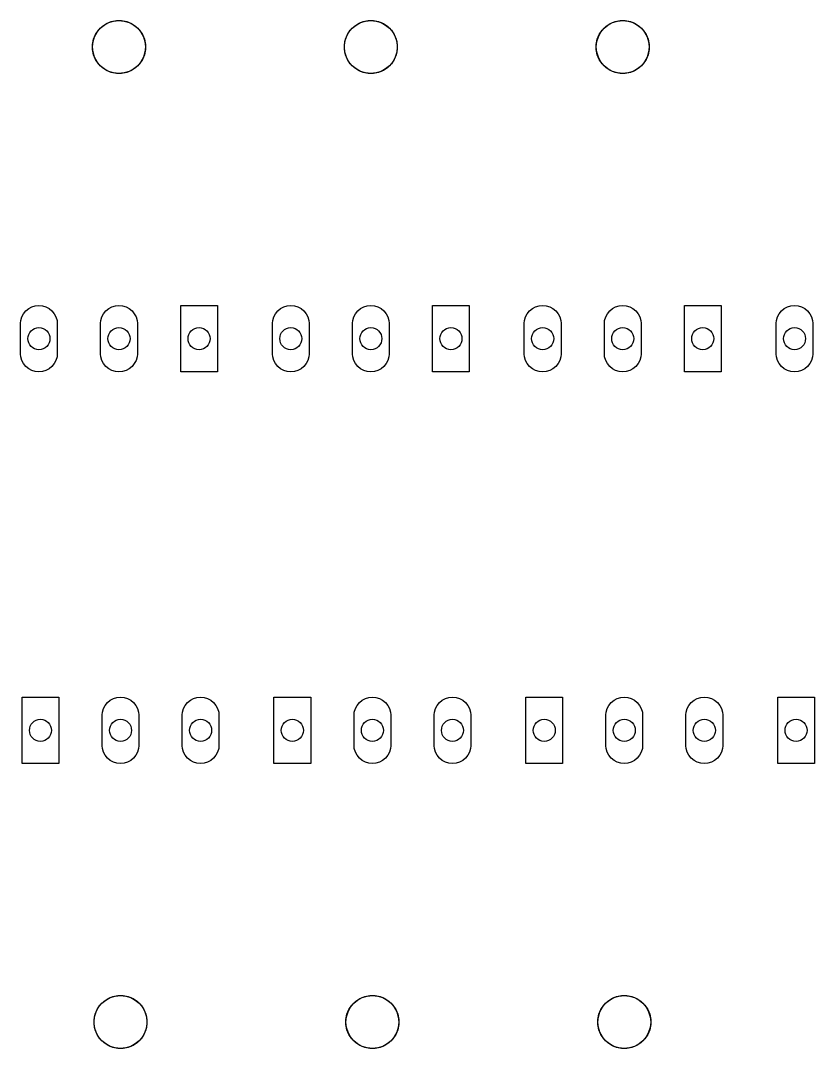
# Model space of a CAD drawing. Extents: x 0.82 to 9.78, y -5.18 to -2.42.
# Drawn here: x 0.822 to 2.949, y -5.178 to -2.422 of the extents above; entities that cross this region are included whole.
import ezdxf

# ---------------------------------------------------------------- set-up
doc = ezdxf.new("R2010")
doc.units = 0
doc.header["$MEASUREMENT"] = 0
doc.layers.add('BLACK', color=7, linetype='CONTINUOUS')

msp = doc.modelspace()

# ---------------------------------------------------------------- linework, layer by layer
at = {"layer": 'BLACK', "linetype": 'CONTINUOUS'}
for p, q in [((1.06476, -2.42497), (1.07845, -2.42224)), ((1.07845, -2.42224), (1.09241, -2.42224)), ((1.09241, -2.42224), (1.1061, -2.42497)), ((1.73976, -2.42497), (1.75345, -2.42224)), ((1.75345, -2.42224), (1.76741, -2.42224)), ((1.76741, -2.42224), (1.7811, -2.42497)), ((2.41476, -2.42497), (2.42845, -2.42224)), ((2.42845, -2.42224), (2.44241, -2.42224)), ((2.44241, -2.42224), (2.4561, -2.42497)), ((1.02263, -2.45954), (1.03039, -2.44794)), ((1.03039, -2.44794), (1.04026, -2.43806)), ((1.04026, -2.43806), (1.05187, -2.43031)), ((1.05187, -2.43031), (1.06476, -2.42497)), ((1.1061, -2.42497), (1.119, -2.43031)), ((1.119, -2.43031), (1.13061, -2.43806)), ((1.13061, -2.43806), (1.14048, -2.44794)), ((1.14048, -2.44794), (1.14823, -2.45954)), ((1.69763, -2.45954), (1.70539, -2.44794)), ((1.70539, -2.44794), (1.71526, -2.43806)), ((1.71526, -2.43806), (1.72687, -2.43031)), ((1.72687, -2.43031), (1.73976, -2.42497)), ((1.7811, -2.42497), (1.794, -2.43031)), ((1.794, -2.43031), (1.80561, -2.43806)), ((1.80561, -2.43806), (1.81548, -2.44794)), ((1.81548, -2.44794), (1.82323, -2.45954)), ((2.37263, -2.45954), (2.38039, -2.44794)), ((2.38039, -2.44794), (2.39026, -2.43806)), ((2.39026, -2.43806), (2.40187, -2.43031)), ((2.40187, -2.43031), (2.41476, -2.42497)), ((2.4561, -2.42497), (2.469, -2.43031)), ((2.469, -2.43031), (2.48061, -2.43806)), ((2.48061, -2.43806), (2.49048, -2.44794)), ((2.49048, -2.44794), (2.49823, -2.45954)), ((1.01457, -2.48613), (1.01729, -2.47244)), ((1.01729, -2.47244), (1.02263, -2.45954)), ((1.14823, -2.45954), (1.15358, -2.47244)), ((1.15358, -2.47244), (1.1563, -2.48613)), ((1.68957, -2.48613), (1.69229, -2.47244)), ((1.69229, -2.47244), (1.69763, -2.45954)), ((1.82323, -2.45954), (1.82858, -2.47244)), ((1.82858, -2.47244), (1.8313, -2.48613)), ((2.36457, -2.48613), (2.36729, -2.47244)), ((2.36729, -2.47244), (2.37263, -2.45954)), ((2.49823, -2.45954), (2.50358, -2.47244)), ((2.50358, -2.47244), (2.5063, -2.48613)), ((1.01457, -2.50009), (1.01457, -2.48613)), ((1.01729, -2.51378), (1.01457, -2.50009)), ((1.1563, -2.50009), (1.15358, -2.51378)), ((1.1563, -2.48613), (1.1563, -2.50009)), ((1.68957, -2.50009), (1.68957, -2.48613)), ((1.69229, -2.51378), (1.68957, -2.50009)), ((1.8313, -2.50009), (1.82858, -2.51378)), ((1.8313, -2.48613), (1.8313, -2.50009)), ((2.36457, -2.50009), (2.36457, -2.48613)), ((2.36729, -2.51378), (2.36457, -2.50009)), ((2.5063, -2.50009), (2.50358, -2.51378)), ((2.5063, -2.48613), (2.5063, -2.50009)), ((1.02263, -2.52668), (1.01729, -2.51378)), ((1.03039, -2.53828), (1.02263, -2.52668)), ((1.14823, -2.52668), (1.14048, -2.53828)), ((1.15358, -2.51378), (1.14823, -2.52668)), ((1.69763, -2.52668), (1.69229, -2.51378)), ((1.70539, -2.53828), (1.69763, -2.52668)), ((1.82323, -2.52668), (1.81548, -2.53828)), ((1.82858, -2.51378), (1.82323, -2.52668)), ((2.37263, -2.52668), (2.36729, -2.51378)), ((2.38039, -2.53828), (2.37263, -2.52668)), ((2.49823, -2.52668), (2.49048, -2.53828)), ((2.50358, -2.51378), (2.49823, -2.52668)), ((1.04026, -2.54816), (1.03039, -2.53828)), ((1.05187, -2.55591), (1.04026, -2.54816)), ((1.06476, -2.56125), (1.05187, -2.55591)), ((1.07845, -2.56398), (1.06476, -2.56125)), ((1.1061, -2.56125), (1.09241, -2.56398)), ((1.119, -2.55591), (1.1061, -2.56125)), ((1.13061, -2.54816), (1.119, -2.55591)), ((1.14048, -2.53828), (1.13061, -2.54816)), ((1.71526, -2.54816), (1.70539, -2.53828)), ((1.72687, -2.55591), (1.71526, -2.54816)), ((1.73976, -2.56125), (1.72687, -2.55591)), ((1.75345, -2.56398), (1.73976, -2.56125)), ((1.7811, -2.56125), (1.76741, -2.56398)), ((1.794, -2.55591), (1.7811, -2.56125)), ((1.80561, -2.54816), (1.794, -2.55591)), ((1.81548, -2.53828), (1.80561, -2.54816)), ((2.39026, -2.54816), (2.38039, -2.53828)), ((2.40187, -2.55591), (2.39026, -2.54816)), ((2.41476, -2.56125), (2.40187, -2.55591)), ((2.42845, -2.56398), (2.41476, -2.56125)), ((2.4561, -2.56125), (2.44241, -2.56398)), ((2.469, -2.55591), (2.4561, -2.56125)), ((2.48061, -2.54816), (2.469, -2.55591)), ((2.49048, -2.53828), (2.48061, -2.54816)), ((1.09241, -2.56398), (1.07845, -2.56398)), ((1.76741, -2.56398), (1.75345, -2.56398)), ((2.44241, -2.56398), (2.42845, -2.56398)), ((0.8359, -3.20066), (0.84339, -3.19451)), ((0.84339, -3.19451), (0.85194, -3.18994)), ((0.85194, -3.18994), (0.86122, -3.18713)), ((0.86122, -3.18713), (0.87087, -3.18618)), ((0.87087, -3.18618), (0.88051, -3.18713)), ((0.88051, -3.18713), (0.88979, -3.18994)), ((0.88979, -3.18994), (0.89834, -3.19451)), ((0.89834, -3.19451), (0.90583, -3.20066)), ((1.05047, -3.20066), (1.05796, -3.19451)), ((1.05796, -3.19451), (1.06651, -3.18994)), ((1.06651, -3.18994), (1.07579, -3.18713)), ((1.07579, -3.18713), (1.08543, -3.18618)), ((1.08543, -3.18618), (1.09508, -3.18713)), ((1.09508, -3.18713), (1.10436, -3.18994)), ((1.10436, -3.18994), (1.11291, -3.19451)), ((1.11291, -3.19451), (1.1204, -3.20066)), ((1.25079, -3.36358), (1.25079, -3.18642)), ((1.25079, -3.18642), (1.34921, -3.18642)), ((1.34921, -3.18642), (1.34921, -3.36358)), ((1.5109, -3.20066), (1.51839, -3.19451)), ((1.51839, -3.19451), (1.52694, -3.18994)), ((1.52694, -3.18994), (1.53622, -3.18713)), ((1.53622, -3.18713), (1.54587, -3.18618)), ((1.54587, -3.18618), (1.55551, -3.18713)), ((1.55551, -3.18713), (1.56479, -3.18994)), ((1.56479, -3.18994), (1.57334, -3.19451)), ((1.57334, -3.19451), (1.58083, -3.20066)), ((1.72547, -3.20066), (1.73296, -3.19451)), ((1.73296, -3.19451), (1.74151, -3.18994)), ((1.74151, -3.18994), (1.75079, -3.18713)), ((1.75079, -3.18713), (1.76043, -3.18618)), ((1.76043, -3.18618), (1.77008, -3.18713)), ((1.77008, -3.18713), (1.77936, -3.18994)), ((1.77936, -3.18994), (1.78791, -3.19451)), ((1.78791, -3.19451), (1.7954, -3.20066)), ((1.92579, -3.36358), (1.92579, -3.18642)), ((1.92579, -3.18642), (2.02421, -3.18642)), ((2.02421, -3.18642), (2.02421, -3.36358)), ((2.1859, -3.20066), (2.19339, -3.19451)), ((2.19339, -3.19451), (2.20194, -3.18994)), ((2.20194, -3.18994), (2.21122, -3.18713)), ((2.21122, -3.18713), (2.22087, -3.18618)), ((2.22087, -3.18618), (2.23051, -3.18713)), ((2.23051, -3.18713), (2.23979, -3.18994)), ((2.23979, -3.18994), (2.24834, -3.19451)), ((2.24834, -3.19451), (2.25583, -3.20066)), ((2.40047, -3.20066), (2.40796, -3.19451)), ((2.40796, -3.19451), (2.41651, -3.18994)), ((2.41651, -3.18994), (2.42579, -3.18713)), ((2.42579, -3.18713), (2.43543, -3.18618)), ((2.43543, -3.18618), (2.44508, -3.18713)), ((2.44508, -3.18713), (2.45436, -3.18994)), ((2.45436, -3.18994), (2.46291, -3.19451)), ((2.46291, -3.19451), (2.4704, -3.20066)), ((2.60079, -3.36358), (2.60079, -3.18642)), ((2.60079, -3.18642), (2.69921, -3.18642)), ((2.69921, -3.18642), (2.69921, -3.36358)), ((2.8609, -3.20066), (2.86839, -3.19451)), ((2.86839, -3.19451), (2.87694, -3.18994)), ((2.87694, -3.18994), (2.88622, -3.18713)), ((2.88622, -3.18713), (2.89587, -3.18618)), ((2.89587, -3.18618), (2.90551, -3.18713)), ((2.90551, -3.18713), (2.91479, -3.18994)), ((2.91479, -3.18994), (2.92334, -3.19451)), ((2.92334, -3.19451), (2.93083, -3.20066)), ((0.82237, -3.22598), (0.82518, -3.21671)), ((0.82518, -3.21671), (0.82975, -3.20816)), ((0.82975, -3.20816), (0.8359, -3.20066)), ((0.90583, -3.20066), (0.91198, -3.20816)), ((0.91198, -3.20816), (0.91655, -3.21671)), ((0.91655, -3.21671), (0.91937, -3.22598)), ((1.03693, -3.22598), (1.03975, -3.21671)), ((1.03975, -3.21671), (1.04432, -3.20816)), ((1.04432, -3.20816), (1.05047, -3.20066)), ((1.1204, -3.20066), (1.12655, -3.20816)), ((1.12655, -3.20816), (1.13112, -3.21671)), ((1.13112, -3.21671), (1.13393, -3.22598)), ((1.49737, -3.22598), (1.50018, -3.21671)), ((1.50018, -3.21671), (1.50475, -3.20816)), ((1.50475, -3.20816), (1.5109, -3.20066)), ((1.58083, -3.20066), (1.58698, -3.20816)), ((1.58698, -3.20816), (1.59155, -3.21671)), ((1.59155, -3.21671), (1.59437, -3.22598)), ((1.71193, -3.22598), (1.71475, -3.21671)), ((1.71475, -3.21671), (1.71932, -3.20816)), ((1.71932, -3.20816), (1.72547, -3.20066)), ((1.7954, -3.20066), (1.80155, -3.20816)), ((1.80155, -3.20816), (1.80612, -3.21671)), ((1.80612, -3.21671), (1.80893, -3.22598)), ((2.17237, -3.22598), (2.17518, -3.21671)), ((2.17518, -3.21671), (2.17975, -3.20816)), ((2.17975, -3.20816), (2.1859, -3.20066)), ((2.25583, -3.20066), (2.26198, -3.20816)), ((2.26198, -3.20816), (2.26655, -3.21671)), ((2.26655, -3.21671), (2.26937, -3.22598)), ((2.38693, -3.22598), (2.38975, -3.21671)), ((2.38975, -3.21671), (2.39432, -3.20816)), ((2.39432, -3.20816), (2.40047, -3.20066)), ((2.4704, -3.20066), (2.47655, -3.20816)), ((2.47655, -3.20816), (2.48112, -3.21671)), ((2.48112, -3.21671), (2.48393, -3.22598)), ((2.84737, -3.22598), (2.85018, -3.21671)), ((2.85018, -3.21671), (2.85475, -3.20816)), ((2.85475, -3.20816), (2.8609, -3.20066)), ((2.93083, -3.20066), (2.93698, -3.20816)), ((2.93698, -3.20816), (2.94155, -3.21671)), ((2.94155, -3.21671), (2.94437, -3.22598)), ((0.82165, -3.23321), (0.82237, -3.22598)), ((0.82165, -3.31679), (0.82165, -3.23321)), ((0.91937, -3.22598), (0.92008, -3.23321)), ((0.92008, -3.23321), (0.92008, -3.31679)), ((1.03622, -3.23321), (1.03693, -3.22598)), ((1.03622, -3.31679), (1.03622, -3.23321)), ((1.13393, -3.22598), (1.13465, -3.23321)), ((1.13465, -3.23321), (1.13465, -3.31679)), ((1.49665, -3.23321), (1.49737, -3.22598)), ((1.49665, -3.31679), (1.49665, -3.23321)), ((1.59437, -3.22598), (1.59508, -3.23321)), ((1.59508, -3.23321), (1.59508, -3.31679)), ((1.71122, -3.23321), (1.71193, -3.22598)), ((1.71122, -3.31679), (1.71122, -3.23321)), ((1.80893, -3.22598), (1.80965, -3.23321)), ((1.80965, -3.23321), (1.80965, -3.31679)), ((2.17165, -3.23321), (2.17237, -3.22598)), ((2.17165, -3.31679), (2.17165, -3.23321)), ((2.26937, -3.22598), (2.27008, -3.23321)), ((2.27008, -3.23321), (2.27008, -3.31679)), ((2.38622, -3.23321), (2.38693, -3.22598)), ((2.38622, -3.31679), (2.38622, -3.23321)), ((2.48393, -3.22598), (2.48465, -3.23321)), ((2.48465, -3.23321), (2.48465, -3.31679)), ((2.84665, -3.23321), (2.84737, -3.22598)), ((2.84665, -3.31679), (2.84665, -3.23321)), ((2.94437, -3.22598), (2.94508, -3.23321)), ((2.94508, -3.23321), (2.94508, -3.31679)), ((0.82237, -3.32402), (0.82165, -3.31679)), ((0.82518, -3.33329), (0.82237, -3.32402)), ((0.82975, -3.34184), (0.82518, -3.33329)), ((0.91655, -3.33329), (0.91198, -3.34184)), ((0.91937, -3.32402), (0.91655, -3.33329)), ((0.92008, -3.31679), (0.91937, -3.32402)), ((1.03693, -3.32402), (1.03622, -3.31679)), ((1.03975, -3.33329), (1.03693, -3.32402)), ((1.04432, -3.34184), (1.03975, -3.33329)), ((1.13112, -3.33329), (1.12655, -3.34184)), ((1.13393, -3.32402), (1.13112, -3.33329)), ((1.13465, -3.31679), (1.13393, -3.32402)), ((1.49737, -3.32402), (1.49665, -3.31679)), ((1.50018, -3.33329), (1.49737, -3.32402)), ((1.50475, -3.34184), (1.50018, -3.33329)), ((1.59155, -3.33329), (1.58698, -3.34184)), ((1.59437, -3.32402), (1.59155, -3.33329)), ((1.59508, -3.31679), (1.59437, -3.32402)), ((1.71193, -3.32402), (1.71122, -3.31679)), ((1.71475, -3.33329), (1.71193, -3.32402)), ((1.71932, -3.34184), (1.71475, -3.33329)), ((1.80612, -3.33329), (1.80155, -3.34184)), ((1.80893, -3.32402), (1.80612, -3.33329)), ((1.80965, -3.31679), (1.80893, -3.32402)), ((2.17237, -3.32402), (2.17165, -3.31679)), ((2.17518, -3.33329), (2.17237, -3.32402)), ((2.17975, -3.34184), (2.17518, -3.33329)), ((2.26655, -3.33329), (2.26198, -3.34184)), ((2.26937, -3.32402), (2.26655, -3.33329)), ((2.27008, -3.31679), (2.26937, -3.32402)), ((2.38693, -3.32402), (2.38622, -3.31679)), ((2.38975, -3.33329), (2.38693, -3.32402)), ((2.39432, -3.34184), (2.38975, -3.33329)), ((2.48112, -3.33329), (2.47655, -3.34184)), ((2.48393, -3.32402), (2.48112, -3.33329)), ((2.48465, -3.31679), (2.48393, -3.32402)), ((2.84737, -3.32402), (2.84665, -3.31679)), ((2.85018, -3.33329), (2.84737, -3.32402)), ((2.85475, -3.34184), (2.85018, -3.33329)), ((2.94155, -3.33329), (2.93698, -3.34184)), ((2.94437, -3.32402), (2.94155, -3.33329)), ((2.94508, -3.31679), (2.94437, -3.32402)), ((0.8359, -3.34934), (0.82975, -3.34184)), ((0.84339, -3.35549), (0.8359, -3.34934)), ((0.85194, -3.36006), (0.84339, -3.35549)), ((0.86122, -3.36287), (0.85194, -3.36006)), ((0.88979, -3.36006), (0.88051, -3.36287)), ((0.89834, -3.35549), (0.88979, -3.36006)), ((0.90583, -3.34934), (0.89834, -3.35549)), ((0.91198, -3.34184), (0.90583, -3.34934)), ((1.05047, -3.34934), (1.04432, -3.34184)), ((1.05796, -3.35549), (1.05047, -3.34934)), ((1.06651, -3.36006), (1.05796, -3.35549)), ((1.07579, -3.36287), (1.06651, -3.36006)), ((1.10436, -3.36006), (1.09508, -3.36287)), ((1.11291, -3.35549), (1.10436, -3.36006)), ((1.1204, -3.34934), (1.11291, -3.35549)), ((1.12655, -3.34184), (1.1204, -3.34934)), ((1.5109, -3.34934), (1.50475, -3.34184)), ((1.51839, -3.35549), (1.5109, -3.34934)), ((1.52694, -3.36006), (1.51839, -3.35549)), ((1.53622, -3.36287), (1.52694, -3.36006)), ((1.56479, -3.36006), (1.55551, -3.36287)), ((1.57334, -3.35549), (1.56479, -3.36006)), ((1.58083, -3.34934), (1.57334, -3.35549)), ((1.58698, -3.34184), (1.58083, -3.34934)), ((1.72547, -3.34934), (1.71932, -3.34184)), ((1.73296, -3.35549), (1.72547, -3.34934)), ((1.74151, -3.36006), (1.73296, -3.35549)), ((1.75079, -3.36287), (1.74151, -3.36006)), ((1.77936, -3.36006), (1.77008, -3.36287)), ((1.78791, -3.35549), (1.77936, -3.36006)), ((1.7954, -3.34934), (1.78791, -3.35549)), ((1.80155, -3.34184), (1.7954, -3.34934)), ((2.1859, -3.34934), (2.17975, -3.34184)), ((2.19339, -3.35549), (2.1859, -3.34934)), ((2.20194, -3.36006), (2.19339, -3.35549)), ((2.21122, -3.36287), (2.20194, -3.36006)), ((2.23979, -3.36006), (2.23051, -3.36287)), ((2.24834, -3.35549), (2.23979, -3.36006)), ((2.25583, -3.34934), (2.24834, -3.35549)), ((2.26198, -3.34184), (2.25583, -3.34934)), ((2.40047, -3.34934), (2.39432, -3.34184)), ((2.40796, -3.35549), (2.40047, -3.34934)), ((2.41651, -3.36006), (2.40796, -3.35549)), ((2.42579, -3.36287), (2.41651, -3.36006)), ((2.45436, -3.36006), (2.44508, -3.36287)), ((2.46291, -3.35549), (2.45436, -3.36006)), ((2.4704, -3.34934), (2.46291, -3.35549)), ((2.47655, -3.34184), (2.4704, -3.34934)), ((2.8609, -3.34934), (2.85475, -3.34184)), ((2.86839, -3.35549), (2.8609, -3.34934)), ((2.87694, -3.36006), (2.86839, -3.35549)), ((2.88622, -3.36287), (2.87694, -3.36006)), ((2.91479, -3.36006), (2.90551, -3.36287)), ((2.92334, -3.35549), (2.91479, -3.36006)), ((2.93083, -3.34934), (2.92334, -3.35549)), ((2.93698, -3.34184), (2.93083, -3.34934)), ((0.87087, -3.36382), (0.86122, -3.36287)), ((0.88051, -3.36287), (0.87087, -3.36382)), ((1.08543, -3.36382), (1.07579, -3.36287)), ((1.09508, -3.36287), (1.08543, -3.36382)), ((1.34921, -3.36358), (1.25079, -3.36358)), ((1.54587, -3.36382), (1.53622, -3.36287)), ((1.55551, -3.36287), (1.54587, -3.36382)), ((1.76043, -3.36382), (1.75079, -3.36287)), ((1.77008, -3.36287), (1.76043, -3.36382)), ((2.02421, -3.36358), (1.92579, -3.36358)), ((2.22087, -3.36382), (2.21122, -3.36287)), ((2.23051, -3.36287), (2.22087, -3.36382)), ((2.43543, -3.36382), (2.42579, -3.36287)), ((2.44508, -3.36287), (2.43543, -3.36382)), ((2.69921, -3.36358), (2.60079, -3.36358)), ((2.89587, -3.36382), (2.88622, -3.36287)), ((2.90551, -3.36287), (2.89587, -3.36382)), ((0.82579, -4.41358), (0.82579, -4.23642)), ((0.82579, -4.23642), (0.92421, -4.23642)), ((0.92421, -4.23642), (0.92421, -4.41358)), ((1.06209, -4.24451), (1.07064, -4.23994)), ((1.07064, -4.23994), (1.07992, -4.23713)), ((1.07992, -4.23713), (1.08957, -4.23618)), ((1.08957, -4.23618), (1.09921, -4.23713)), ((1.09921, -4.23713), (1.10849, -4.23994)), ((1.10849, -4.23994), (1.11704, -4.24451)), ((1.27666, -4.24451), (1.28521, -4.23994)), ((1.28521, -4.23994), (1.29449, -4.23713)), ((1.29449, -4.23713), (1.30413, -4.23618)), ((1.30413, -4.23618), (1.31378, -4.23713)), ((1.31378, -4.23713), (1.32306, -4.23994)), ((1.32306, -4.23994), (1.33161, -4.24451)), ((1.50079, -4.41358), (1.50079, -4.23642)), ((1.50079, -4.23642), (1.59921, -4.23642)), ((1.59921, -4.23642), (1.59921, -4.41358)), ((1.73709, -4.24451), (1.74564, -4.23994)), ((1.74564, -4.23994), (1.75492, -4.23713)), ((1.75492, -4.23713), (1.76457, -4.23618)), ((1.76457, -4.23618), (1.77421, -4.23713)), ((1.77421, -4.23713), (1.78349, -4.23994)), ((1.78349, -4.23994), (1.79204, -4.24451)), ((1.95166, -4.24451), (1.96021, -4.23994)), ((1.96021, -4.23994), (1.96949, -4.23713)), ((1.96949, -4.23713), (1.97913, -4.23618)), ((1.97913, -4.23618), (1.98878, -4.23713)), ((1.98878, -4.23713), (1.99806, -4.23994)), ((1.99806, -4.23994), (2.00661, -4.24451)), ((2.17579, -4.41358), (2.17579, -4.23642)), ((2.17579, -4.23642), (2.27421, -4.23642)), ((2.27421, -4.23642), (2.27421, -4.41358)), ((2.41209, -4.24451), (2.42064, -4.23994)), ((2.42064, -4.23994), (2.42992, -4.23713)), ((2.42992, -4.23713), (2.43957, -4.23618)), ((2.43957, -4.23618), (2.44921, -4.23713)), ((2.44921, -4.23713), (2.45849, -4.23994)), ((2.45849, -4.23994), (2.46704, -4.24451)), ((2.62666, -4.24451), (2.63521, -4.23994)), ((2.63521, -4.23994), (2.64449, -4.23713)), ((2.64449, -4.23713), (2.65413, -4.23618)), ((2.65413, -4.23618), (2.66378, -4.23713)), ((2.66378, -4.23713), (2.67306, -4.23994)), ((2.67306, -4.23994), (2.68161, -4.24451)), ((2.85079, -4.41358), (2.85079, -4.23642)), ((2.85079, -4.23642), (2.94921, -4.23642)), ((2.94921, -4.23642), (2.94921, -4.41358)), ((1.04107, -4.27598), (1.04388, -4.26671)), ((1.04388, -4.26671), (1.04845, -4.25816)), ((1.04845, -4.25816), (1.0546, -4.25066)), ((1.0546, -4.25066), (1.06209, -4.24451)), ((1.11704, -4.24451), (1.12453, -4.25066)), ((1.12453, -4.25066), (1.13068, -4.25816)), ((1.13068, -4.25816), (1.13525, -4.26671)), ((1.13525, -4.26671), (1.13807, -4.27598)), ((1.25563, -4.27598), (1.25845, -4.26671)), ((1.25845, -4.26671), (1.26302, -4.25816)), ((1.26302, -4.25816), (1.26917, -4.25066)), ((1.26917, -4.25066), (1.27666, -4.24451)), ((1.33161, -4.24451), (1.3391, -4.25066)), ((1.3391, -4.25066), (1.34525, -4.25816)), ((1.34525, -4.25816), (1.34982, -4.26671)), ((1.34982, -4.26671), (1.35263, -4.27598)), ((1.71607, -4.27598), (1.71888, -4.26671)), ((1.71888, -4.26671), (1.72345, -4.25816)), ((1.72345, -4.25816), (1.7296, -4.25066)), ((1.7296, -4.25066), (1.73709, -4.24451)), ((1.79204, -4.24451), (1.79953, -4.25066)), ((1.79953, -4.25066), (1.80568, -4.25816)), ((1.80568, -4.25816), (1.81025, -4.26671)), ((1.81025, -4.26671), (1.81307, -4.27598)), ((1.93063, -4.27598), (1.93345, -4.26671)), ((1.93345, -4.26671), (1.93802, -4.25816)), ((1.93802, -4.25816), (1.94417, -4.25066)), ((1.94417, -4.25066), (1.95166, -4.24451)), ((2.00661, -4.24451), (2.0141, -4.25066)), ((2.0141, -4.25066), (2.02025, -4.25816)), ((2.02025, -4.25816), (2.02482, -4.26671)), ((2.02482, -4.26671), (2.02763, -4.27598)), ((2.39107, -4.27598), (2.39388, -4.26671)), ((2.39388, -4.26671), (2.39845, -4.25816)), ((2.39845, -4.25816), (2.4046, -4.25066)), ((2.4046, -4.25066), (2.41209, -4.24451)), ((2.46704, -4.24451), (2.47453, -4.25066)), ((2.47453, -4.25066), (2.48068, -4.25816)), ((2.48068, -4.25816), (2.48525, -4.26671)), ((2.48525, -4.26671), (2.48807, -4.27598)), ((2.60563, -4.27598), (2.60845, -4.26671)), ((2.60845, -4.26671), (2.61302, -4.25816)), ((2.61302, -4.25816), (2.61917, -4.25066)), ((2.61917, -4.25066), (2.62666, -4.24451)), ((2.68161, -4.24451), (2.6891, -4.25066)), ((2.6891, -4.25066), (2.69525, -4.25816)), ((2.69525, -4.25816), (2.69982, -4.26671)), ((2.69982, -4.26671), (2.70263, -4.27598)), ((1.04035, -4.28321), (1.04107, -4.27598)), ((1.04035, -4.36679), (1.04035, -4.28321)), ((1.13807, -4.27598), (1.13878, -4.28321)), ((1.13878, -4.28321), (1.13878, -4.36679)), ((1.25492, -4.28321), (1.25563, -4.27598)), ((1.25492, -4.36679), (1.25492, -4.28321)), ((1.35263, -4.27598), (1.35335, -4.28321)), ((1.35335, -4.28321), (1.35335, -4.36679)), ((1.71535, -4.28321), (1.71607, -4.27598)), ((1.71535, -4.36679), (1.71535, -4.28321)), ((1.81307, -4.27598), (1.81378, -4.28321)), ((1.81378, -4.28321), (1.81378, -4.36679)), ((1.92992, -4.28321), (1.93063, -4.27598)), ((1.92992, -4.36679), (1.92992, -4.28321)), ((2.02763, -4.27598), (2.02835, -4.28321)), ((2.02835, -4.28321), (2.02835, -4.36679)), ((2.39035, -4.28321), (2.39107, -4.27598)), ((2.39035, -4.36679), (2.39035, -4.28321)), ((2.48807, -4.27598), (2.48878, -4.28321)), ((2.48878, -4.28321), (2.48878, -4.36679)), ((2.60492, -4.28321), (2.60563, -4.27598)), ((2.60492, -4.36679), (2.60492, -4.28321)), ((2.70263, -4.27598), (2.70335, -4.28321)), ((2.70335, -4.28321), (2.70335, -4.36679)), ((1.04107, -4.37402), (1.04035, -4.36679)), ((1.04388, -4.38329), (1.04107, -4.37402)), ((1.13807, -4.37402), (1.13525, -4.38329)), ((1.13878, -4.36679), (1.13807, -4.37402)), ((1.25563, -4.37402), (1.25492, -4.36679)), ((1.25845, -4.38329), (1.25563, -4.37402)), ((1.35263, -4.37402), (1.34982, -4.38329)), ((1.35335, -4.36679), (1.35263, -4.37402)), ((1.71607, -4.37402), (1.71535, -4.36679)), ((1.71888, -4.38329), (1.71607, -4.37402)), ((1.81307, -4.37402), (1.81025, -4.38329)), ((1.81378, -4.36679), (1.81307, -4.37402)), ((1.93063, -4.37402), (1.92992, -4.36679)), ((1.93345, -4.38329), (1.93063, -4.37402)), ((2.02763, -4.37402), (2.02482, -4.38329)), ((2.02835, -4.36679), (2.02763, -4.37402)), ((2.39107, -4.37402), (2.39035, -4.36679)), ((2.39388, -4.38329), (2.39107, -4.37402)), ((2.48807, -4.37402), (2.48525, -4.38329)), ((2.48878, -4.36679), (2.48807, -4.37402)), ((2.60563, -4.37402), (2.60492, -4.36679)), ((2.60845, -4.38329), (2.60563, -4.37402)), ((2.70263, -4.37402), (2.69982, -4.38329)), ((2.70335, -4.36679), (2.70263, -4.37402)), ((1.04845, -4.39184), (1.04388, -4.38329)), ((1.0546, -4.39934), (1.04845, -4.39184)), ((1.06209, -4.40549), (1.0546, -4.39934)), ((1.07064, -4.41006), (1.06209, -4.40549)), ((1.11704, -4.40549), (1.10849, -4.41006)), ((1.12453, -4.39934), (1.11704, -4.40549)), ((1.13068, -4.39184), (1.12453, -4.39934)), ((1.13525, -4.38329), (1.13068, -4.39184)), ((1.26302, -4.39184), (1.25845, -4.38329)), ((1.26917, -4.39934), (1.26302, -4.39184)), ((1.27666, -4.40549), (1.26917, -4.39934)), ((1.28521, -4.41006), (1.27666, -4.40549)), ((1.33161, -4.40549), (1.32306, -4.41006)), ((1.3391, -4.39934), (1.33161, -4.40549)), ((1.34525, -4.39184), (1.3391, -4.39934)), ((1.34982, -4.38329), (1.34525, -4.39184)), ((1.72345, -4.39184), (1.71888, -4.38329)), ((1.7296, -4.39934), (1.72345, -4.39184)), ((1.73709, -4.40549), (1.7296, -4.39934)), ((1.74564, -4.41006), (1.73709, -4.40549)), ((1.79204, -4.40549), (1.78349, -4.41006)), ((1.79953, -4.39934), (1.79204, -4.40549)), ((1.80568, -4.39184), (1.79953, -4.39934)), ((1.81025, -4.38329), (1.80568, -4.39184)), ((1.93802, -4.39184), (1.93345, -4.38329)), ((1.94417, -4.39934), (1.93802, -4.39184)), ((1.95166, -4.40549), (1.94417, -4.39934)), ((1.96021, -4.41006), (1.95166, -4.40549)), ((2.00661, -4.40549), (1.99806, -4.41006)), ((2.0141, -4.39934), (2.00661, -4.40549)), ((2.02025, -4.39184), (2.0141, -4.39934)), ((2.02482, -4.38329), (2.02025, -4.39184)), ((2.39845, -4.39184), (2.39388, -4.38329)), ((2.4046, -4.39934), (2.39845, -4.39184)), ((2.41209, -4.40549), (2.4046, -4.39934)), ((2.42064, -4.41006), (2.41209, -4.40549)), ((2.46704, -4.40549), (2.45849, -4.41006)), ((2.47453, -4.39934), (2.46704, -4.40549)), ((2.48068, -4.39184), (2.47453, -4.39934)), ((2.48525, -4.38329), (2.48068, -4.39184)), ((2.61302, -4.39184), (2.60845, -4.38329)), ((2.61917, -4.39934), (2.61302, -4.39184)), ((2.62666, -4.40549), (2.61917, -4.39934)), ((2.63521, -4.41006), (2.62666, -4.40549)), ((2.68161, -4.40549), (2.67306, -4.41006)), ((2.6891, -4.39934), (2.68161, -4.40549)), ((2.69525, -4.39184), (2.6891, -4.39934)), ((2.69982, -4.38329), (2.69525, -4.39184)), ((0.92421, -4.41358), (0.82579, -4.41358)), ((1.07992, -4.41287), (1.07064, -4.41006)), ((1.08957, -4.41382), (1.07992, -4.41287)), ((1.09921, -4.41287), (1.08957, -4.41382)), ((1.10849, -4.41006), (1.09921, -4.41287)), ((1.29449, -4.41287), (1.28521, -4.41006)), ((1.30413, -4.41382), (1.29449, -4.41287)), ((1.31378, -4.41287), (1.30413, -4.41382)), ((1.32306, -4.41006), (1.31378, -4.41287)), ((1.59921, -4.41358), (1.50079, -4.41358)), ((1.75492, -4.41287), (1.74564, -4.41006)), ((1.76457, -4.41382), (1.75492, -4.41287)), ((1.77421, -4.41287), (1.76457, -4.41382)), ((1.78349, -4.41006), (1.77421, -4.41287)), ((1.96949, -4.41287), (1.96021, -4.41006)), ((1.97913, -4.41382), (1.96949, -4.41287)), ((1.98878, -4.41287), (1.97913, -4.41382)), ((1.99806, -4.41006), (1.98878, -4.41287)), ((2.27421, -4.41358), (2.17579, -4.41358)), ((2.42992, -4.41287), (2.42064, -4.41006)), ((2.43957, -4.41382), (2.42992, -4.41287)), ((2.44921, -4.41287), (2.43957, -4.41382)), ((2.45849, -4.41006), (2.44921, -4.41287)), ((2.64449, -4.41287), (2.63521, -4.41006)), ((2.65413, -4.41382), (2.64449, -4.41287)), ((2.66378, -4.41287), (2.65413, -4.41382)), ((2.67306, -4.41006), (2.66378, -4.41287)), ((2.94921, -4.41358), (2.85079, -4.41358)), ((1.056, -5.04409), (1.0689, -5.03875)), ((1.0689, -5.03875), (1.08259, -5.03602)), ((1.08259, -5.03602), (1.09655, -5.03602)), ((1.09655, -5.03602), (1.11024, -5.03875)), ((1.11024, -5.03875), (1.12313, -5.04409)), ((1.731, -5.04409), (1.7439, -5.03875)), ((1.7439, -5.03875), (1.75759, -5.03602)), ((1.75759, -5.03602), (1.77155, -5.03602)), ((1.77155, -5.03602), (1.78524, -5.03875)), ((1.78524, -5.03875), (1.79813, -5.04409)), ((2.406, -5.04409), (2.4189, -5.03875)), ((2.4189, -5.03875), (2.43259, -5.03602)), ((2.43259, -5.03602), (2.44655, -5.03602)), ((2.44655, -5.03602), (2.46024, -5.03875)), ((2.46024, -5.03875), (2.47313, -5.04409)), ((1.02677, -5.07332), (1.03452, -5.06172)), ((1.03452, -5.06172), (1.04439, -5.05184)), ((1.04439, -5.05184), (1.056, -5.04409)), ((1.12313, -5.04409), (1.13474, -5.05184)), ((1.13474, -5.05184), (1.14461, -5.06172)), ((1.14461, -5.06172), (1.15237, -5.07332)), ((1.70177, -5.07332), (1.70952, -5.06172)), ((1.70952, -5.06172), (1.71939, -5.05184)), ((1.71939, -5.05184), (1.731, -5.04409)), ((1.79813, -5.04409), (1.80974, -5.05184)), ((1.80974, -5.05184), (1.81961, -5.06172)), ((1.81961, -5.06172), (1.82737, -5.07332)), ((2.37677, -5.07332), (2.38452, -5.06172)), ((2.38452, -5.06172), (2.39439, -5.05184)), ((2.39439, -5.05184), (2.406, -5.04409)), ((2.47313, -5.04409), (2.48474, -5.05184)), ((2.48474, -5.05184), (2.49461, -5.06172)), ((2.49461, -5.06172), (2.50237, -5.07332)), ((1.0187, -5.09991), (1.02142, -5.08622)), ((1.02142, -5.08622), (1.02677, -5.07332)), ((1.15237, -5.07332), (1.15771, -5.08622)), ((1.15771, -5.08622), (1.16043, -5.09991)), ((1.6937, -5.09991), (1.69642, -5.08622)), ((1.69642, -5.08622), (1.70177, -5.07332)), ((1.82737, -5.07332), (1.83271, -5.08622)), ((1.83271, -5.08622), (1.83543, -5.09991)), ((2.3687, -5.09991), (2.37142, -5.08622)), ((2.37142, -5.08622), (2.37677, -5.07332)), ((2.50237, -5.07332), (2.50771, -5.08622)), ((2.50771, -5.08622), (2.51043, -5.09991)), ((1.0187, -5.11387), (1.0187, -5.09991)), ((1.02142, -5.12756), (1.0187, -5.11387)), ((1.16043, -5.11387), (1.15771, -5.12756)), ((1.16043, -5.09991), (1.16043, -5.11387)), ((1.6937, -5.11387), (1.6937, -5.09991)), ((1.69642, -5.12756), (1.6937, -5.11387)), ((1.83543, -5.11387), (1.83271, -5.12756)), ((1.83543, -5.09991), (1.83543, -5.11387)), ((2.3687, -5.11387), (2.3687, -5.09991)), ((2.37142, -5.12756), (2.3687, -5.11387)), ((2.51043, -5.11387), (2.50771, -5.12756)), ((2.51043, -5.09991), (2.51043, -5.11387)), ((1.02677, -5.14046), (1.02142, -5.12756)), ((1.03452, -5.15206), (1.02677, -5.14046)), ((1.04439, -5.16194), (1.03452, -5.15206)), ((1.14461, -5.15206), (1.13474, -5.16194)), ((1.15237, -5.14046), (1.14461, -5.15206)), ((1.15771, -5.12756), (1.15237, -5.14046)), ((1.70177, -5.14046), (1.69642, -5.12756)), ((1.70952, -5.15206), (1.70177, -5.14046)), ((1.71939, -5.16194), (1.70952, -5.15206)), ((1.81961, -5.15206), (1.80974, -5.16194)), ((1.82737, -5.14046), (1.81961, -5.15206)), ((1.83271, -5.12756), (1.82737, -5.14046)), ((2.37677, -5.14046), (2.37142, -5.12756)), ((2.38452, -5.15206), (2.37677, -5.14046)), ((2.39439, -5.16194), (2.38452, -5.15206)), ((2.49461, -5.15206), (2.48474, -5.16194)), ((2.50237, -5.14046), (2.49461, -5.15206)), ((2.50771, -5.12756), (2.50237, -5.14046)), ((1.056, -5.16969), (1.04439, -5.16194)), ((1.0689, -5.17503), (1.056, -5.16969)), ((1.08259, -5.17776), (1.0689, -5.17503)), ((1.09655, -5.17776), (1.08259, -5.17776)), ((1.11024, -5.17503), (1.09655, -5.17776)), ((1.12313, -5.16969), (1.11024, -5.17503)), ((1.13474, -5.16194), (1.12313, -5.16969)), ((1.731, -5.16969), (1.71939, -5.16194)), ((1.7439, -5.17503), (1.731, -5.16969)), ((1.75759, -5.17776), (1.7439, -5.17503)), ((1.77155, -5.17776), (1.75759, -5.17776)), ((1.78524, -5.17503), (1.77155, -5.17776)), ((1.79813, -5.16969), (1.78524, -5.17503)), ((1.80974, -5.16194), (1.79813, -5.16969)), ((2.406, -5.16969), (2.39439, -5.16194)), ((2.4189, -5.17503), (2.406, -5.16969)), ((2.43259, -5.17776), (2.4189, -5.17503)), ((2.44655, -5.17776), (2.43259, -5.17776)), ((2.46024, -5.17503), (2.44655, -5.17776)), ((2.47313, -5.16969), (2.46024, -5.17503)), ((2.48474, -5.16194), (2.47313, -5.16969))]:
    msp.add_line(p, q, dxfattribs=at)
at = {"layer": 'BLACK'}
for centre, radius in [((1.08543, -2.49311), 0.07087), ((1.76043, -2.49311), 0.07087), ((2.43543, -2.49311), 0.07087), ((0.87087, -3.275), 0.02953), ((1.08543, -3.275), 0.02953), ((1.3, -3.275), 0.02953), ((1.54587, -3.275), 0.02953), ((1.76043, -3.275), 0.02953), ((1.975, -3.275), 0.02953), ((2.22087, -3.275), 0.02953), ((2.43543, -3.275), 0.02953), ((2.65, -3.275), 0.02953), ((2.89587, -3.275), 0.02953), ((0.875, -4.325), 0.02953), ((1.08957, -4.325), 0.02953), ((1.30413, -4.325), 0.02953), ((1.55, -4.325), 0.02953), ((1.76457, -4.325), 0.02953), ((1.97913, -4.325), 0.02953), ((2.225, -4.325), 0.02953), ((2.43957, -4.325), 0.02953), ((2.65413, -4.325), 0.02953), ((2.9, -4.325), 0.02953), ((1.08957, -5.10689), 0.07087), ((1.76457, -5.10689), 0.07087), ((2.43957, -5.10689), 0.07087)]:
    msp.add_circle(centre, radius, dxfattribs=at)

doc.saveas('drawing.dxf')
